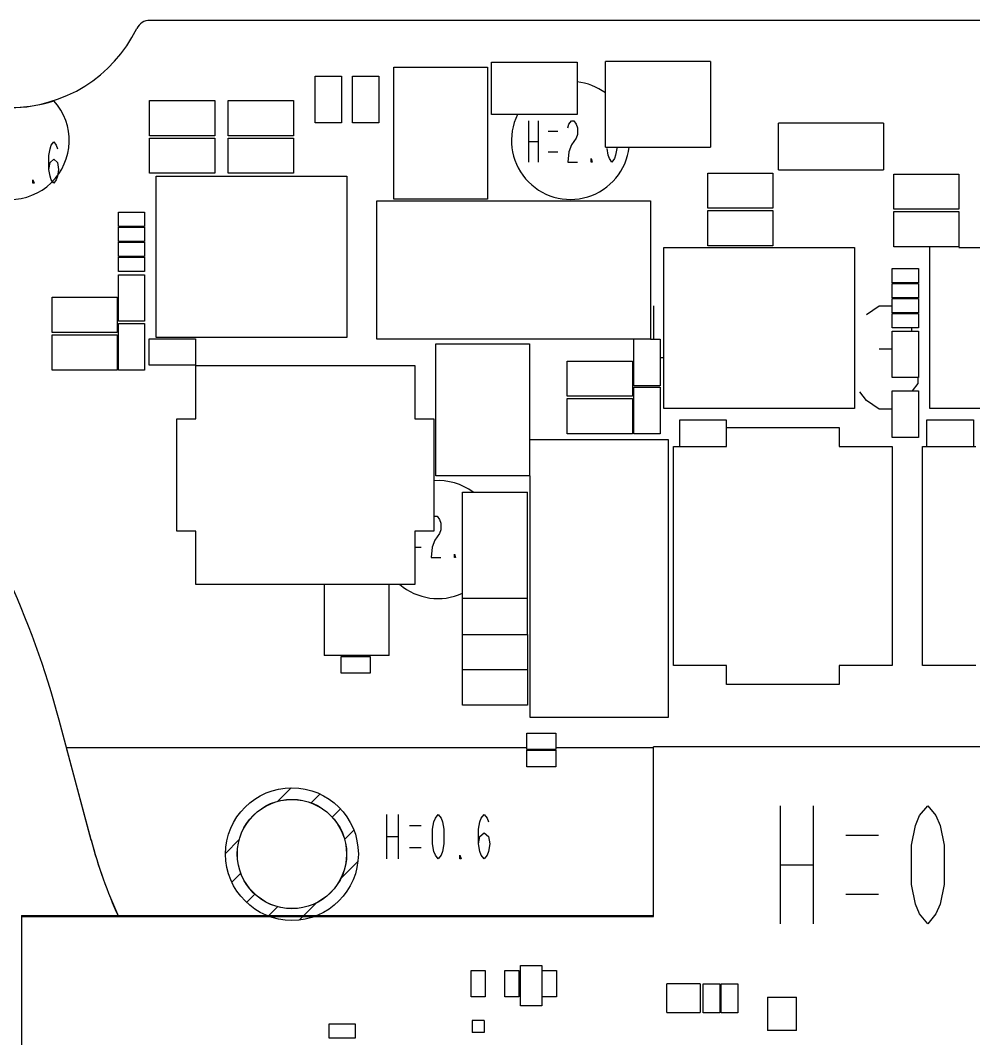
# Model space of a CAD drawing. Header units: millimetres. Extents: x 0 to 841, y 0 to 594.
# Drawn here: x 405.52 to 437.83, y 434.81 to 469.32 of the extents above; entities that cross this region are included whole.
import ezdxf

# ---------------------------------------------------------------- set-up
doc = ezdxf.new("R2010")
doc.units = ezdxf.units.MM
doc.header["$LTSCALE"] = 46.255
doc.layers.add('ASSEM_MEM', color=7, linetype='CONTINUOUS')
doc.layers.add('TPC12_59', color=7, linetype='CONTINUOUS')

msp = doc.modelspace()

# ---------------------------------------------------------------- linework, layer by layer
at = {"layer": 'ASSEM_MEM', "color": 7, "linetype": 'CONTINUOUS'}
for p, q in [((452.977, 469.322), (409.915, 469.322)), ((418.176, 463.258), (418.176, 467.735)), ((418.176, 467.735), (421.357, 467.735)), ((421.357, 467.735), (421.357, 463.258)), ((421.493, 466.132), (421.493, 467.91)), ((421.493, 467.91), (424.389, 467.91)), ((424.389, 467.91), (424.389, 466.132)), ((425.354, 465.027), (425.354, 467.922)), ((428.91, 467.922), (425.354, 467.922)), ((428.91, 467.922), (428.91, 465.027)), ((415.512, 465.852), (415.512, 467.427)), ((415.512, 467.427), (416.401, 467.427)), ((416.401, 467.427), (416.401, 465.852)), ((416.782, 465.852), (416.782, 467.427)), ((416.782, 467.427), (417.671, 467.427)), ((417.671, 467.427), (417.671, 465.852)), ((409.898, 465.408), (409.898, 466.602)), ((409.898, 466.602), (412.108, 466.602)), ((412.108, 466.602), (412.108, 465.408)), ((412.565, 465.408), (412.565, 466.602)), ((412.565, 466.602), (414.775, 466.602)), ((414.775, 466.602), (414.775, 465.408)), ((424.389, 466.132), (421.493, 466.132)), ((416.401, 465.852), (415.512, 465.852)), ((417.671, 465.852), (416.782, 465.852)), ((431.222, 464.26), (431.222, 465.835)), ((434.778, 465.835), (431.222, 465.835)), ((434.778, 465.835), (434.778, 464.26)), ((412.108, 465.408), (409.898, 465.408)), ((409.898, 464.138), (409.898, 465.332)), ((409.898, 465.332), (412.108, 465.332)), ((412.108, 465.332), (412.108, 464.138)), ((414.775, 465.408), (412.565, 465.408)), ((412.565, 464.138), (412.565, 465.332)), ((412.565, 465.332), (414.775, 465.332)), ((414.775, 465.332), (414.775, 464.138)), ((425.354, 465.027), (428.91, 465.027)), ((431.222, 464.26), (434.778, 464.26)), ((412.108, 464.138), (409.898, 464.138)), ((410.121, 458.574), (410.121, 464.038)), ((410.121, 464.038), (416.584, 464.038)), ((414.775, 464.138), (412.565, 464.138)), ((416.584, 464.038), (416.584, 458.574)), ((428.821, 462.952), (428.821, 464.145)), ((428.821, 464.145), (431.031, 464.145)), ((431.031, 464.145), (431.031, 462.952)), ((435.126, 462.919), (435.126, 464.112)), ((435.126, 464.112), (437.335, 464.112)), ((437.335, 464.112), (437.335, 462.919)), ((421.357, 463.258), (418.176, 463.258)), ((417.609, 458.521), (417.609, 463.202)), ((417.609, 463.202), (426.876, 463.202)), ((426.876, 463.202), (426.876, 458.521)), ((431.031, 462.952), (428.821, 462.952)), ((428.821, 461.682), (428.821, 462.875)), ((428.821, 462.875), (431.031, 462.875)), ((431.031, 462.875), (431.031, 461.682)), ((437.335, 462.919), (435.126, 462.919)), ((408.844, 462.334), (408.844, 462.817)), ((408.844, 462.817), (409.733, 462.817)), ((409.733, 462.817), (409.733, 462.334)), ((435.126, 461.649), (435.126, 462.842)), ((435.126, 462.842), (437.335, 462.842)), ((437.335, 462.842), (437.335, 461.649)), ((409.733, 462.334), (408.844, 462.334)), ((408.844, 461.826), (408.844, 462.309)), ((408.844, 462.309), (409.733, 462.309)), ((409.733, 462.309), (409.733, 461.826)), ((409.733, 461.826), (408.844, 461.826)), ((408.844, 461.318), (408.844, 461.801)), ((408.844, 461.801), (409.733, 461.801)), ((409.733, 461.801), (409.733, 461.318)), ((427.329, 456.161), (427.329, 461.625)), ((427.329, 461.625), (433.793, 461.625)), ((431.031, 461.682), (428.821, 461.682)), ((433.793, 461.625), (433.793, 456.161)), ((437.335, 461.649), (435.126, 461.649)), ((436.346, 456.161), (436.346, 461.649)), ((437.335, 461.625), (442.81, 461.625)), ((409.733, 461.318), (408.844, 461.318)), ((408.844, 460.81), (408.844, 461.293)), ((408.844, 461.293), (409.733, 461.293)), ((409.733, 461.293), (409.733, 460.81)), ((409.733, 460.81), (408.844, 460.81)), ((435.07, 460.429), (435.07, 460.912)), ((435.07, 460.912), (435.959, 460.912)), ((435.959, 460.912), (435.959, 460.429)), ((408.844, 459.121), (408.844, 460.696)), ((408.844, 460.696), (409.733, 460.696)), ((409.733, 460.696), (409.733, 459.121)), ((435.959, 460.429), (435.07, 460.429)), ((435.07, 459.921), (435.07, 460.404)), ((435.07, 460.404), (435.959, 460.404)), ((435.959, 460.404), (435.959, 459.921)), ((406.596, 458.74), (406.596, 459.934)), ((406.596, 459.934), (408.806, 459.934)), ((408.806, 459.934), (408.806, 458.74)), ((435.959, 459.921), (435.07, 459.921)), ((435.07, 459.413), (435.07, 459.896)), ((435.07, 459.896), (435.959, 459.896)), ((435.959, 459.896), (435.959, 459.413)), ((435.959, 459.413), (435.07, 459.413)), ((409.733, 459.121), (408.844, 459.121)), ((435.07, 458.905), (435.07, 459.388)), ((435.07, 459.388), (435.959, 459.388)), ((435.959, 459.388), (435.959, 458.905)), ((408.806, 458.74), (406.596, 458.74)), ((408.844, 457.47), (408.844, 459.045)), ((408.844, 459.045), (409.733, 459.045)), ((409.733, 459.045), (409.733, 457.47)), ((435.959, 458.905), (435.07, 458.905)), ((435.07, 457.216), (435.07, 458.791)), ((435.07, 458.791), (435.959, 458.791)), ((435.959, 458.791), (435.959, 457.216)), ((406.596, 457.47), (406.596, 458.664)), ((406.596, 458.664), (408.806, 458.664)), ((408.806, 458.664), (408.806, 457.47)), ((409.886, 457.635), (409.886, 458.524)), ((409.886, 458.524), (411.46, 458.524)), ((416.584, 458.574), (410.121, 458.574)), ((411.46, 458.524), (411.46, 457.635)), ((426.876, 458.521), (417.609, 458.521)), ((426.319, 456.937), (426.319, 458.521)), ((426.876, 458.512), (427.208, 458.512)), ((427.208, 458.512), (427.208, 456.937)), ((419.601, 453.881), (419.601, 458.358)), ((419.601, 458.358), (422.782, 458.358)), ((422.782, 458.358), (422.782, 453.881)), ((424.059, 456.581), (424.059, 457.775)), ((424.059, 457.775), (426.269, 457.775)), ((426.269, 457.775), (426.269, 456.581)), ((408.806, 457.47), (406.596, 457.47)), ((409.733, 457.47), (408.844, 457.47)), ((411.46, 457.635), (409.886, 457.635)), ((411.47, 455.814), (411.47, 457.618)), ((411.47, 457.618), (418.887, 457.618)), ((418.887, 457.618), (418.887, 455.814)), ((435.959, 457.216), (435.07, 457.216)), ((427.208, 456.937), (426.319, 456.937)), ((426.319, 455.311), (426.319, 456.886)), ((426.319, 456.886), (427.208, 456.886)), ((427.208, 456.886), (427.208, 455.311)), ((435.07, 455.184), (435.07, 456.759)), ((435.07, 456.759), (435.959, 456.759)), ((435.959, 456.759), (435.959, 455.184)), ((426.269, 456.581), (424.059, 456.581)), ((424.059, 455.311), (424.059, 456.505)), ((424.059, 456.505), (426.269, 456.505)), ((426.269, 456.505), (426.269, 455.311)), ((433.793, 456.161), (427.329, 456.161)), ((442.81, 456.161), (436.346, 456.161)), ((410.82, 452.004), (410.82, 455.814)), ((410.82, 455.814), (411.47, 455.814)), ((418.887, 455.814), (419.537, 455.814)), ((419.537, 455.814), (419.537, 452.004)), ((427.869, 454.872), (427.869, 455.781)), ((427.869, 455.781), (429.444, 455.781)), ((429.444, 455.781), (429.444, 455.522)), ((436.251, 454.872), (436.251, 455.781)), ((436.251, 455.781), (437.826, 455.781)), ((437.826, 455.781), (437.826, 454.872)), ((426.269, 455.311), (424.059, 455.311)), ((427.208, 455.311), (426.319, 455.311)), ((429.461, 454.872), (429.461, 455.522)), ((429.461, 455.522), (433.271, 455.522)), ((433.271, 455.522), (433.271, 454.872)), ((422.782, 455.116), (427.484, 455.116)), ((427.484, 455.116), (427.484, 445.687)), ((435.959, 455.184), (435.07, 455.184)), ((427.658, 447.455), (427.658, 454.872)), ((427.658, 454.872), (429.461, 454.872)), ((433.271, 454.872), (435.075, 454.872)), ((435.075, 454.872), (435.075, 447.455)), ((436.103, 447.455), (436.103, 454.872)), ((436.103, 454.872), (437.907, 454.872)), ((422.782, 453.881), (419.601, 453.881)), ((422.803, 445.687), (422.803, 453.881)), ((420.503, 446.104), (420.503, 453.33)), ((420.503, 453.33), (422.713, 453.33)), ((422.713, 448.511), (422.713, 453.33)), ((411.47, 452.004), (410.82, 452.004)), ((411.47, 450.201), (411.47, 452.004)), ((418.887, 452.004), (418.887, 450.201)), ((419.537, 452.004), (418.887, 452.004)), ((418.887, 450.201), (411.47, 450.201)), ((415.816, 450.201), (415.816, 447.793)), ((418.026, 447.793), (418.026, 450.201)), ((422.713, 449.723), (420.503, 449.723)), ((420.503, 448.504), (422.713, 448.504)), ((422.713, 448.504), (422.713, 446.104)), ((418.026, 447.793), (415.816, 447.793)), ((416.399, 447.199), (416.399, 447.757)), ((416.399, 447.757), (417.377, 447.757)), ((417.377, 447.757), (417.377, 447.199)), ((429.461, 447.455), (427.658, 447.455)), ((429.461, 446.805), (429.461, 447.455)), ((433.271, 447.455), (433.271, 446.805)), ((435.075, 447.455), (433.271, 447.455)), ((437.907, 447.455), (436.103, 447.455)), ((417.377, 447.199), (416.399, 447.199)), ((422.713, 447.31), (420.503, 447.31)), ((433.271, 446.805), (429.461, 446.805)), ((422.713, 446.104), (420.503, 446.104)), ((427.484, 445.687), (422.803, 445.687)), ((422.693, 444.605), (422.693, 445.164)), ((422.693, 445.164), (423.671, 445.164)), ((423.671, 445.164), (423.671, 444.605)), ((423.671, 444.605), (422.693, 444.605)), ((422.693, 444.021), (422.693, 444.58)), ((422.693, 444.58), (423.671, 444.58)), ((423.671, 444.58), (423.671, 444.021)), ((423.671, 444.021), (422.693, 444.021)), ((420.796, 436.228), (420.796, 437.117)), ((420.796, 437.117), (421.279, 437.117)), ((421.279, 437.117), (421.279, 436.228)), ((421.938, 436.223), (421.938, 437.112)), ((421.938, 437.112), (422.42, 437.112)), ((422.42, 437.112), (422.42, 436.223)), ((422.469, 435.912), (422.469, 437.283)), ((422.469, 437.283), (423.193, 437.283)), ((423.193, 437.283), (423.193, 435.912)), ((423.193, 437.112), (423.69, 437.112)), ((423.69, 437.112), (423.69, 436.223)), ((427.429, 435.688), (427.429, 436.666)), ((428.56, 436.666), (427.429, 436.666)), ((428.56, 436.666), (428.56, 435.688)), ((428.669, 435.684), (428.669, 436.661)), ((428.669, 436.661), (429.228, 436.661)), ((429.228, 436.661), (429.228, 435.684)), ((429.278, 435.684), (429.278, 436.661)), ((429.278, 436.661), (429.837, 436.661)), ((429.837, 436.661), (429.837, 435.684)), ((421.279, 436.228), (420.796, 436.228)), ((422.42, 436.223), (421.938, 436.223)), ((423.69, 436.223), (423.193, 436.223)), ((430.85, 436.214), (430.85, 435.083)), ((430.85, 436.214), (431.828, 436.214)), ((431.828, 435.083), (431.828, 436.214)), ((423.193, 435.912), (422.469, 435.912)), ((427.429, 435.688), (428.56, 435.688)), ((429.228, 435.684), (428.669, 435.684)), ((429.837, 435.684), (429.278, 435.684)), ((415.984, 434.823), (415.984, 435.306)), ((415.984, 435.306), (416.873, 435.306)), ((416.873, 435.306), (416.873, 434.823)), ((431.828, 435.083), (430.85, 435.083)), ((416.873, 434.823), (415.984, 434.823))]:
    msp.add_line(p, q, dxfattribs=at)
at = {"layer": 'ASSEM_MEM', "color": 40, "linetype": 'CONTINUOUS'}
for p, q in [((422.74, 465.917), (422.74, 464.517)), ((423.073, 465.917), (423.073, 464.517)), ((424.073, 465.684), (424.115, 465.8)), ((424.115, 465.8), (424.198, 465.917)), ((424.198, 465.917), (424.282, 465.917)), ((424.282, 465.917), (424.365, 465.8)), ((424.365, 465.8), (424.407, 465.684)), ((424.407, 465.684), (424.407, 465.45)), ((423.407, 465.567), (423.74, 465.567)), ((424.365, 465.334), (424.198, 465.1)), ((424.407, 465.45), (424.365, 465.334)), ((406.487, 464.737), (406.529, 464.97)), ((406.529, 464.97), (406.57, 465.087)), ((406.57, 465.087), (406.654, 465.204)), ((406.654, 465.204), (406.737, 465.087)), ((406.737, 465.087), (406.779, 464.97)), ((422.74, 465.217), (423.073, 465.217)), ((424.198, 465.1), (424.115, 464.867)), ((425.448, 464.75), (425.407, 464.984)), ((425.74, 464.984), (425.698, 464.75)), ((425.732, 465.027), (425.74, 464.984)), ((406.487, 464.27), (406.487, 464.737)), ((406.529, 464.504), (406.654, 464.62)), ((406.654, 464.62), (406.779, 464.504)), ((423.407, 464.867), (423.74, 464.867)), ((424.115, 464.867), (424.073, 464.517)), ((424.865, 464.517), (424.865, 464.634)), ((424.865, 464.634), (424.907, 464.517)), ((425.49, 464.634), (425.448, 464.75)), ((425.573, 464.517), (425.49, 464.634)), ((425.657, 464.634), (425.573, 464.517)), ((425.698, 464.75), (425.657, 464.634)), ((406.487, 464.27), (406.529, 464.504)), ((406.529, 464.037), (406.487, 464.27)), ((406.779, 464.504), (406.82, 464.27)), ((406.82, 464.27), (406.779, 464.037)), ((424.073, 464.517), (424.407, 464.517)), ((424.907, 464.517), (424.865, 464.517)), ((405.945, 463.804), (405.945, 463.92)), ((405.945, 463.92), (405.987, 463.804)), ((406.57, 463.92), (406.529, 464.037)), ((406.654, 463.804), (406.57, 463.92)), ((406.737, 463.92), (406.654, 463.804)), ((406.779, 464.037), (406.737, 463.92)), ((405.987, 463.804), (405.945, 463.804)), ((426.977, 459.642), (426.977, 458.521)), ((434.196, 459.35), (434.633, 459.642)), ((434.633, 459.642), (435.071, 459.642)), ((435.727, 458.905), (435.727, 458.767)), ((434.633, 458.183), (435.071, 458.183)), ((427.208, 457.892), (427.329, 457.892)), ((435.946, 457.017), (435.753, 456.759)), ((435.946, 457.216), (435.946, 457.017)), ((434.196, 456.433), (433.977, 456.725)), ((434.633, 456.142), (434.196, 456.433)), ((435.071, 456.142), (434.633, 456.142)), ((419.567, 452.516), (419.65, 452.516)), ((419.65, 452.516), (419.733, 452.399)), ((419.733, 452.399), (419.775, 452.282)), ((419.775, 452.282), (419.775, 452.049)), ((419.733, 451.932), (419.567, 451.699)), ((419.775, 452.049), (419.733, 451.932)), ((419.567, 451.699), (419.483, 451.466)), ((418.887, 451.466), (419.108, 451.466)), ((419.483, 451.466), (419.442, 451.116)), ((420.233, 451.116), (420.233, 451.232)), ((420.233, 451.232), (420.275, 451.116)), ((419.442, 451.116), (419.775, 451.116)), ((420.275, 451.116), (420.233, 451.116)), ((431.277, 442.702), (431.277, 438.702)), ((432.388, 442.702), (432.388, 438.702)), ((435.999, 442.368), (436.277, 442.702)), ((436.277, 442.702), (436.555, 442.368)), ((417.935, 442.404), (417.935, 440.904)), ((418.324, 442.404), (418.324, 440.904)), ((419.491, 441.904), (419.539, 442.154)), ((419.539, 442.154), (419.588, 442.279)), ((419.588, 442.279), (419.685, 442.404)), ((419.685, 442.404), (419.782, 442.279)), ((419.782, 442.279), (419.831, 442.154)), ((419.831, 442.154), (419.88, 441.904)), ((421.046, 441.904), (421.095, 442.154)), ((421.095, 442.154), (421.144, 442.279)), ((421.144, 442.279), (421.241, 442.404)), ((421.241, 442.404), (421.338, 442.279)), ((421.338, 442.279), (421.387, 442.154)), ((435.86, 442.035), (435.999, 442.368)), ((436.555, 442.368), (436.694, 442.035)), ((418.713, 442.029), (419.102, 442.029)), ((419.491, 441.404), (419.491, 441.904)), ((419.88, 441.904), (419.88, 441.404)), ((421.046, 441.404), (421.046, 441.904)), ((435.722, 441.368), (435.86, 442.035)), ((436.694, 442.035), (436.833, 441.368)), ((417.935, 441.654), (418.324, 441.654)), ((421.046, 441.404), (421.095, 441.654)), ((421.095, 441.654), (421.241, 441.779)), ((421.241, 441.779), (421.387, 441.654)), ((421.387, 441.654), (421.435, 441.404)), ((433.499, 441.702), (434.61, 441.702)), ((418.713, 441.279), (419.102, 441.279)), ((419.539, 441.154), (419.491, 441.404)), ((419.588, 441.029), (419.539, 441.154)), ((419.831, 441.154), (419.782, 441.029)), ((419.88, 441.404), (419.831, 441.154)), ((421.095, 441.154), (421.046, 441.404)), ((421.144, 441.029), (421.095, 441.154)), ((421.387, 441.154), (421.338, 441.029)), ((421.435, 441.404), (421.387, 441.154)), ((435.722, 440.035), (435.722, 441.368)), ((436.833, 441.368), (436.833, 440.035)), ((419.685, 440.904), (419.588, 441.029)), ((419.782, 441.029), (419.685, 440.904)), ((420.414, 440.904), (420.414, 441.029)), ((420.414, 441.029), (420.463, 440.904)), ((420.463, 440.904), (420.414, 440.904)), ((421.241, 440.904), (421.144, 441.029)), ((421.338, 441.029), (421.241, 440.904)), ((431.277, 440.702), (432.388, 440.702)), ((435.86, 439.368), (435.722, 440.035)), ((436.833, 440.035), (436.694, 439.368)), ((433.499, 439.702), (434.61, 439.702)), ((435.999, 439.035), (435.86, 439.368)), ((436.694, 439.368), (436.555, 439.035)), ((436.277, 438.702), (435.999, 439.035)), ((436.555, 439.035), (436.277, 438.702))]:
    msp.add_line(p, q, dxfattribs=at)
at = {"layer": 'ASSEM_MEM', "color": 4, "linetype": 'CONTINUOUS'}
for p, q in [((407.919, 441.537), (406.836, 445.597)), ((407.919, 441.544), (407.088, 444.662)), ((422.693, 444.662), (407.088, 444.662)), ((426.977, 444.662), (423.671, 444.662)), ((426.977, 438.942), (426.977, 444.702)), ((441.666, 444.702), (426.977, 444.702)), ((405.557, 438.982), (405.557, 404.622)), ((405.557, 438.982), (426.977, 438.982)), ((405.557, 438.942), (408.844, 438.943)), ((408.847, 438.942), (426.977, 438.942))]:
    msp.add_line(p, q, dxfattribs=at)
at = {"layer": 'ASSEM_MEM', "color": 2, "linetype": 'CONTINUOUS'}
for p, q in [((414.238, 442.846), (414.704, 443.312)), ((415.376, 442.794), (415.681, 443.1)), ((416.087, 442.316), (416.37, 442.599)), ((416.511, 441.551), (416.828, 441.868)), ((412.477, 441.085), (412.943, 441.551)), ((416.38, 440.231), (416.963, 440.814)), ((412.689, 440.108), (412.995, 440.413)), ((413.19, 439.419), (413.473, 439.702)), ((414.975, 438.825), (415.558, 439.409)), ((413.921, 438.961), (414.238, 439.278))]:
    msp.add_line(p, q, dxfattribs=at)
at = {"layer": 'ASSEM_MEM', "color": 4, "linetype": 'CONTINUOUS'}
for radius in [2.25, 1.85]:
    msp.add_circle((414.727, 441.062), radius, dxfattribs=at)
at = {"layer": 'ASSEM_MEM', "color": 7, "linetype": 'CONTINUOUS'}
msp.add_circle((414.727, 441.062), 1.854, dxfattribs=at)
for centre, radius, start, end in [((409.915, 468.822), 0.5, 90, 153.9117), ((405.177, 471.142), 4.775, 206.0918, 333.9082)]:
    msp.add_arc(centre, radius, start, end, dxfattribs=at)
at = {"layer": 'ASSEM_MEM', "color": 4, "linetype": 'CONTINUOUS'}
for centre, radius, start, end in [((424.167, 465.252), 2, 53.5861, 83.632), ((405.177, 465.252), 2, 137.741, 42.259), ((405.177, 471.142), 4.78, 251.9606, 288.0394), ((424.167, 465.252), 2, 153.8935, 353.5423), ((376.807, 437.585), 31.08, 14.94, 34.6917), ((419.677, 451.722), 2, 53.5477, 94.0104), ((419.677, 451.722), 2, 229.5167, 294.3859), ((424.277, 445.909), 16.93, 194.94, 204.3005), ((424.277, 445.902), 16.93, 194.94, 204.2715)]:
    msp.add_arc(centre, radius, start, end, dxfattribs=at)
at = {"layer": 'TPC12_59', "color": 7, "linetype": 'CONTINUOUS'}
for p, q in [((420.833, 435.416), (420.833, 435.01)), ((421.239, 435.416), (420.833, 435.416)), ((421.239, 435.416), (421.239, 435.01)), ((421.239, 435.01), (420.833, 435.01))]:
    msp.add_line(p, q, dxfattribs=at)

doc.saveas('drawing.dxf')
